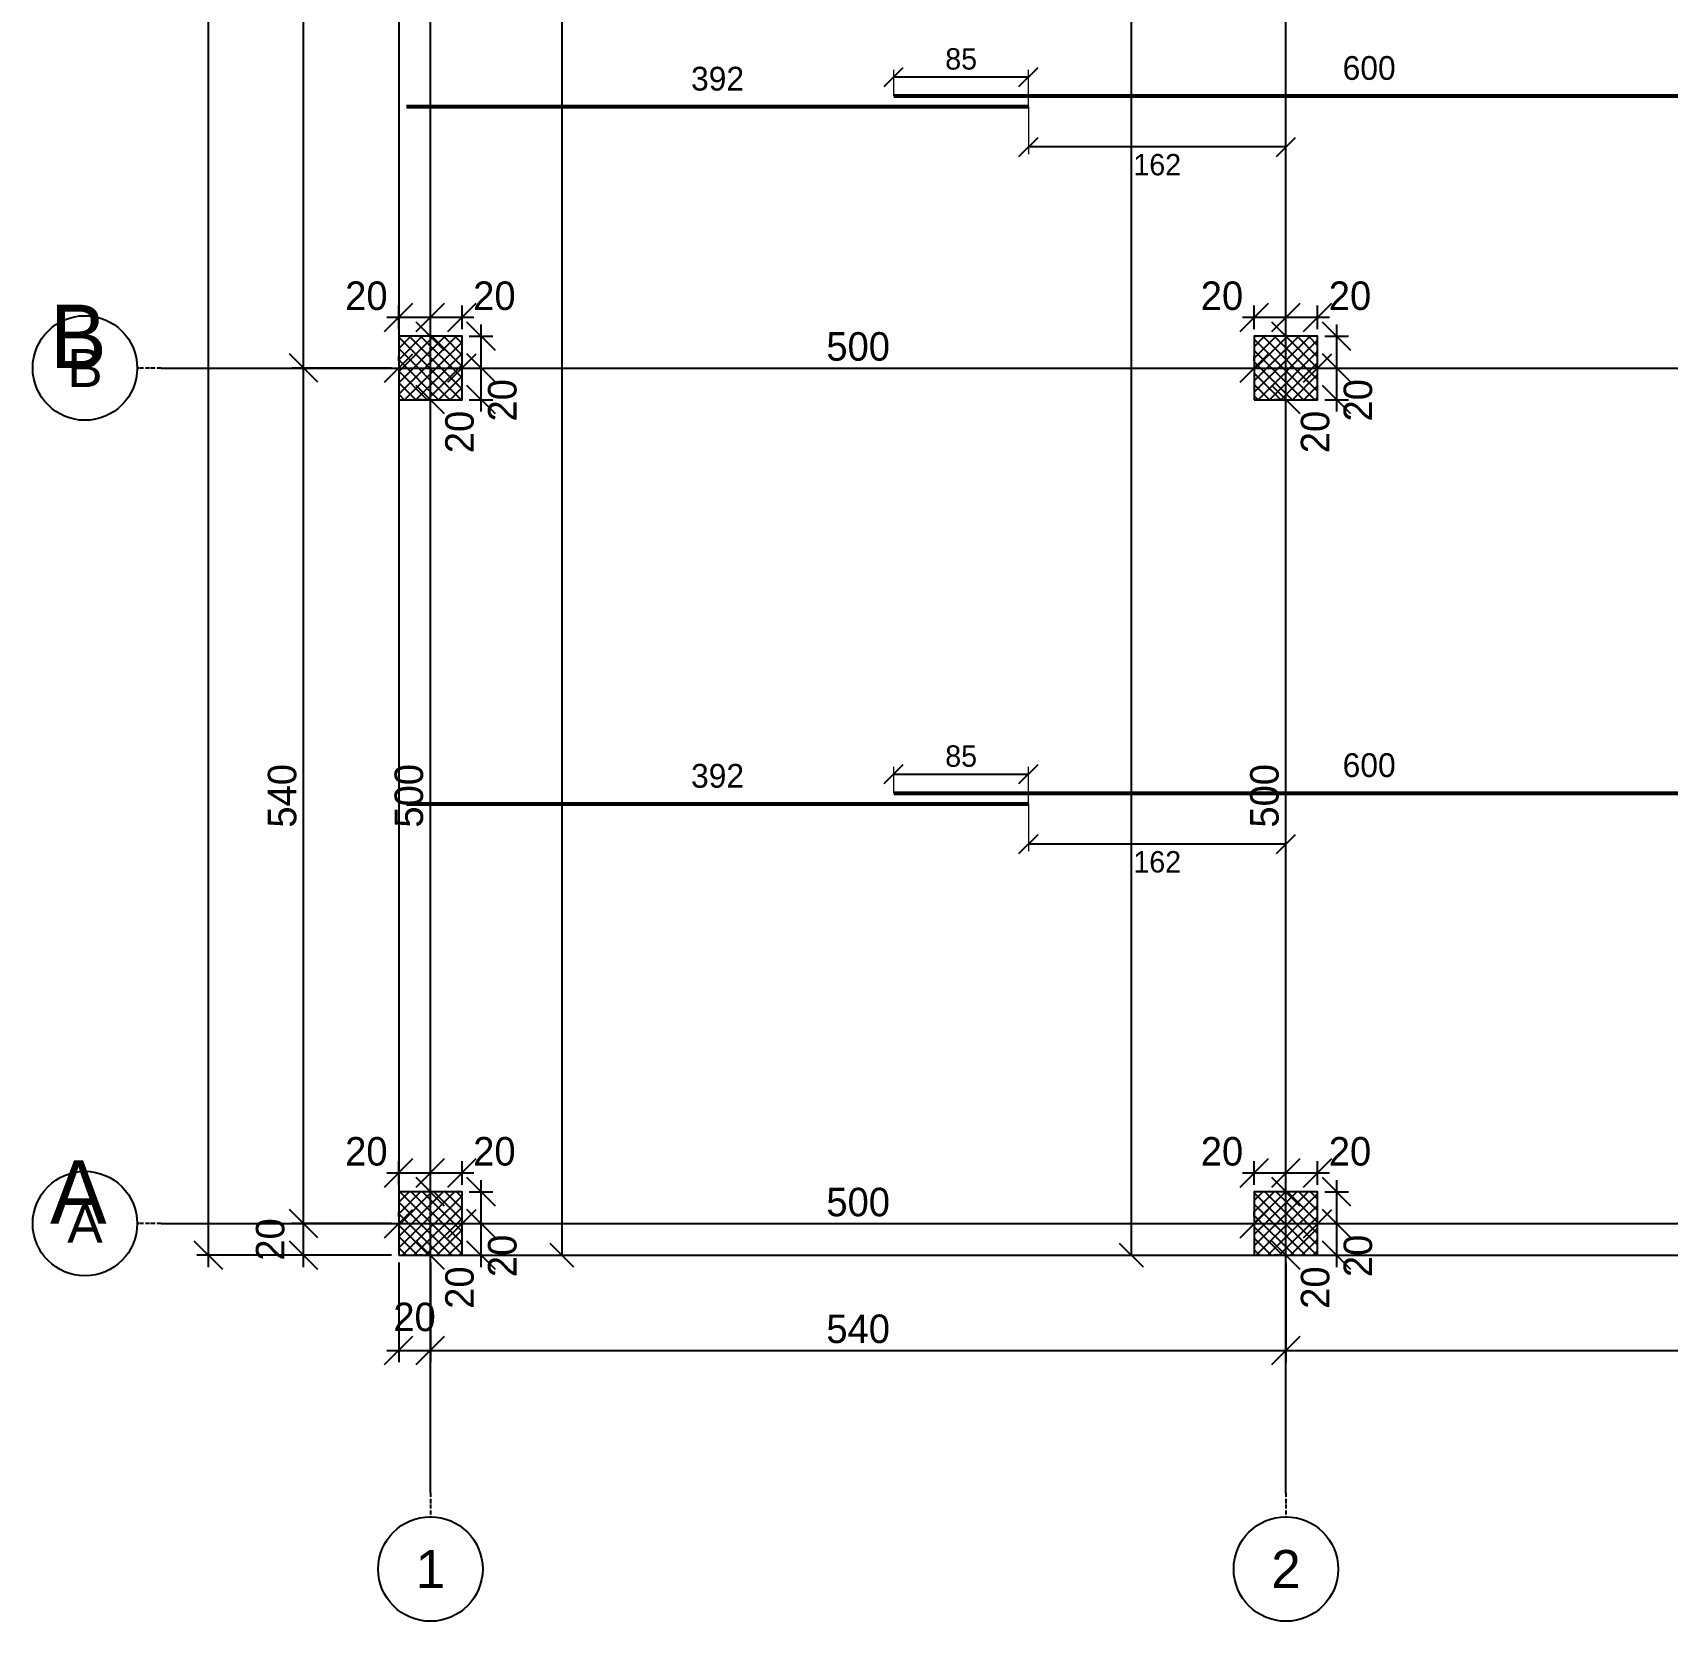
# Model space of a CAD drawing. Header units: centimetres. Extents: x -231 to 7431, y -4464 to 7215.
# Drawn here: x -231 to 801, y -4381 to -3378 of the extents above; entities that cross this region are included whole.
import ezdxf
from ezdxf.enums import TextEntityAlignment as Align

# ---------------------------------------------------------------- set-up
doc = ezdxf.new("R2010")
doc.units = ezdxf.units.CM
doc.linetypes.add('DASHDOT', pattern=[3.556, 2.54, -0.508, 0, -0.508])
for name, color, linetype in [('AXIS', 8, 'Continuous'), ('COLUMN', 3, 'Continuous'), ('FW_AXIS', 7, 'Continuous'), ('FW_COLUMN_HATCH', 8, 'Continuous'), ('FW_DIM', 7, 'Continuous'), ('REB_TOP_MESH_X', 5, 'Continuous'), ('REB_TOP_MESH_X_AXDIM', 5, 'Continuous'), ('REB_TOP_MESH_X_LAP', 5, 'Continuous'), ('REB_TOP_MESH_X_RANGE', 5, 'Continuous'), ('SLAB', 7, 'Continuous')]:
    doc.layers.add(name, color=color, linetype=linetype)
doc.styles.add('REBAR_TXT', font='arial.ttf')
doc.dimstyles.new('FW_DIM', dxfattribs={"dimtxt": 18, "dimasz": 9, "dimexe": 7.5, "dimexo": 4.5, "dimgap": 4.5, "dimtad": 1, "dimdec": 0, "dimtxsty": 'Standard', "dimtsz": 9, "dimcen": 2.5, "dimdle": 7.5, "dimclrd": 256, "dimclre": 256, "dimclrt": 7, "dimazin": 3, "dimtfac": 1, "dimtmove": 2, "dimatfit": 3})
doc.dimstyles.new('REBAR LAP', dxfattribs={"dimtxt": 13.5, "dimasz": 2.5, "dimexe": 4.5, "dimexo": 0, "dimgap": 4.5, "dimtad": 1, "dimdec": 0, "dimtxsty": 'Standard', "dimtsz": 6, "dimcen": 2.5, "dimclrd": 6, "dimclre": 6, "dimclrt": 7, "dimazin": 3, "dimtfac": 1, "dimtmove": 2, "dimatfit": 3, "dimlwd": 25, "dimlwe": 18})
doc.dimstyles.new('REBAR M-200', dxfattribs={"dimtxt": 15, "dimasz": 15, "dimexe": 25, "dimexo": 12.5, "dimgap": 10, "dimtad": 1, "dimdec": 0, "dimtxsty": 'Standard', "dimblk": 'NONE', "dimcen": 50, "dimse1": 1, "dimse2": 1, "dimclrd": 6, "dimclre": 6, "dimclrt": 7, "dimazin": 3, "dimtfac": 1, "dimtmove": 2, "dimatfit": 3, "dimldrblk": 'NONE', "dimlwd": 53})
doc.dimstyles.new('REBAR RANGE', dxfattribs={"dimtxt": 15, "dimasz": 2.5, "dimexe": 0, "dimexo": 0, "dimgap": 10, "dimtad": 1, "dimdec": 0, "dimtxsty": 'Standard', "dimtsz": 7.5, "dimcen": 2.5, "dimse1": 1, "dimse2": 1, "dimclrd": 6, "dimclre": 6, "dimclrt": 7, "dimazin": 3, "dimtfac": 1, "dimtmove": 2, "dimatfit": 3, "dimlwd": 25})

# ---------------------------------------------------------------- blocks, each defined once
blk = doc.blocks.new('*D1097')
at = {"color": 6, "lineweight": 53}
blk.add_line((5, -3865), (397.5, -3865), dxfattribs=at)
at = {"layer": 'Defpoints'}
for p in [(5, -3865), (5, -3865), (397.5, -3865)]:
    blk.add_point(p, dxfattribs=at)
at = {"layer": 'REB_TOP_MESH_X', "color": 7, "insert": (201.25, -3847.5), "char_height": 15, "attachment_point": 5}
blk.add_mtext('392', dxfattribs=at)
blk = doc.blocks.new('_NONE')
blk = doc.blocks.new('*D1098')
at = {"color": 6, "lineweight": 53}
blk.add_line((312.5, -3858.25), (912.5, -3858.25), dxfattribs=at)
at = {"layer": 'Defpoints'}
for p in [(312.5, -3858.25), (312.5, -3858.25), (912.5, -3858.25)]:
    blk.add_point(p, dxfattribs=at)
at = {"layer": 'REB_TOP_MESH_X', "color": 7, "insert": (612.5, -3840.75), "char_height": 15, "attachment_point": 5}
blk.add_mtext('600', dxfattribs=at)
blk = doc.blocks.new('_OBLIQUE')
at = {"color": 0, "linetype": 'BYBLOCK'}
blk.add_line((-0.5, -0.5), (0.5, 0.5), dxfattribs=at)
blk = doc.blocks.new('*D1103')
at = {"color": 6, "lineweight": 18}
for p, q in [((312.5, -3858.25), (312.5, -3841.75)), ((397.5, -3865), (397.5, -3841.75))]:
    blk.add_line(p, q, dxfattribs=at)
at = {"color": 6, "lineweight": 25}
blk.add_line((312.5, -3846.25), (397.5, -3846.25), dxfattribs=at)
at = {"layer": 'Defpoints'}
for p in [(312.5, -3846.25), (312.5, -3858.25), (397.5, -3865)]:
    blk.add_point(p, dxfattribs=at)
at = {"layer": 'REB_TOP_MESH_X_LAP', "color": 6, "xscale": 12, "yscale": 12}
for p in [(312.5, -3846.25), (397.5, -3846.25)]:
    blk.add_blockref('_OBLIQUE', p, dxfattribs=at)
at = {"layer": 'REB_TOP_MESH_X_LAP', "color": 7, "insert": (355, -3835), "char_height": 13.5, "attachment_point": 5}
blk.add_mtext('85', dxfattribs=at)
blk = doc.blocks.new('*D1104')
at = {"color": 6, "lineweight": 18}
for p, q in [((397.5, -3865), (397.5, -3895)), ((560, -3865), (560, -3895))]:
    blk.add_line(p, q, dxfattribs=at)
at = {"color": 6, "lineweight": 25}
blk.add_line((560, -3890.5), (397.5, -3890.5), dxfattribs=at)
at = {"layer": 'Defpoints'}
for p in [(397.5, -3865), (560, -3865), (560, -3890.5)]:
    blk.add_point(p, dxfattribs=at)
at = {"layer": 'REB_TOP_MESH_X_AXDIM', "color": 6, "xscale": 12, "yscale": 12}
for p in [(397.5, -3890.5), (560, -3890.5)]:
    blk.add_blockref('_OBLIQUE', p, dxfattribs=at)
at = {"layer": 'REB_TOP_MESH_X_AXDIM', "color": 7, "insert": (478.75, -3901.75), "char_height": 13.5, "attachment_point": 5}
blk.add_mtext('162', dxfattribs=at)
blk = doc.blocks.new('*D1143')
at = {"color": 6, "lineweight": 53}
blk.add_line((5, -3425), (397.5, -3425), dxfattribs=at)
at = {"layer": 'Defpoints'}
for p in [(5, -3425), (5, -3425), (397.5, -3425)]:
    blk.add_point(p, dxfattribs=at)
at = {"layer": 'REB_TOP_MESH_X', "color": 7, "insert": (201.25, -3407.5), "char_height": 15, "attachment_point": 5}
blk.add_mtext('392', dxfattribs=at)
blk = doc.blocks.new('*D1144')
at = {"color": 6, "lineweight": 53}
blk.add_line((312.5, -3418.25), (912.5, -3418.25), dxfattribs=at)
at = {"layer": 'Defpoints'}
for p in [(312.5, -3418.25), (312.5, -3418.25), (912.5, -3418.25)]:
    blk.add_point(p, dxfattribs=at)
at = {"layer": 'REB_TOP_MESH_X', "color": 7, "insert": (612.5, -3400.75), "char_height": 15, "attachment_point": 5}
blk.add_mtext('600', dxfattribs=at)
blk = doc.blocks.new('*D1148')
at = {"color": 6, "lineweight": 18}
for p, q in [((312.5, -3418.25), (312.5, -3401.75)), ((397.5, -3425), (397.5, -3401.75))]:
    blk.add_line(p, q, dxfattribs=at)
at = {"color": 6, "lineweight": 25}
blk.add_line((312.5, -3406.25), (397.5, -3406.25), dxfattribs=at)
at = {"layer": 'Defpoints'}
for p in [(312.5, -3406.25), (312.5, -3418.25), (397.5, -3425)]:
    blk.add_point(p, dxfattribs=at)
at = {"layer": 'REB_TOP_MESH_X_LAP', "color": 6, "xscale": 12, "yscale": 12}
for p in [(312.5, -3406.25), (397.5, -3406.25)]:
    blk.add_blockref('_OBLIQUE', p, dxfattribs=at)
at = {"layer": 'REB_TOP_MESH_X_LAP', "color": 7, "insert": (355, -3395), "char_height": 13.5, "attachment_point": 5}
blk.add_mtext('85', dxfattribs=at)
blk = doc.blocks.new('*D1149')
at = {"color": 6, "lineweight": 18}
for p, q in [((397.5, -3425), (397.5, -3455)), ((560, -3425), (560, -3455))]:
    blk.add_line(p, q, dxfattribs=at)
at = {"color": 6, "lineweight": 25}
blk.add_line((560, -3450.5), (397.5, -3450.5), dxfattribs=at)
at = {"layer": 'Defpoints'}
for p in [(397.5, -3425), (560, -3425), (560, -3450.5)]:
    blk.add_point(p, dxfattribs=at)
at = {"layer": 'REB_TOP_MESH_X_AXDIM', "color": 6, "xscale": 12, "yscale": 12}
for p in [(397.5, -3450.5), (560, -3450.5)]:
    blk.add_blockref('_OBLIQUE', p, dxfattribs=at)
at = {"layer": 'REB_TOP_MESH_X_AXDIM', "color": 7, "insert": (478.75, -3461.75), "char_height": 13.5, "attachment_point": 5}
blk.add_mtext('162', dxfattribs=at)
blk = doc.blocks.new('*D1156')
at = {"color": 6, "lineweight": 25}
blk.add_line((103.125, -4150), (103.125, -1415), dxfattribs=at)
at = {"layer": 'Defpoints'}
for p in [(103.125, -1415), (103.125, -4150), (103.125, -4150)]:
    blk.add_point(p, dxfattribs=at)
at = {"layer": 'REB_TOP_MESH_X_RANGE', "color": 6, "xscale": 15, "yscale": 15, "rotation": 90}
for p in [(103.125, -1415), (103.125, -4150)]:
    blk.add_blockref('_OBLIQUE', p, dxfattribs=at)
at = {"layer": 'REB_TOP_MESH_X_RANGE', "color": 7, "insert": (85.625, -2782.5), "char_height": 15, "attachment_point": 5, "rotation": 90}
blk.add_mtext('2735', dxfattribs=at)
blk = doc.blocks.new('*D1157')
at = {"color": 6, "lineweight": 25}
blk.add_line((462.5, -4150), (462.5, -1415), dxfattribs=at)
at = {"layer": 'Defpoints'}
for p in [(462.5, -1415), (462.5, -4150), (462.5, -4150)]:
    blk.add_point(p, dxfattribs=at)
at = {"layer": 'REB_TOP_MESH_X_RANGE', "color": 6, "xscale": 15, "yscale": 15, "rotation": 90}
for p in [(462.5, -1415), (462.5, -4150)]:
    blk.add_blockref('_OBLIQUE', p, dxfattribs=at)
at = {"layer": 'REB_TOP_MESH_X_RANGE', "color": 7, "insert": (445, -2782.5), "char_height": 15, "attachment_point": 5, "rotation": 90}
blk.add_mtext('2735', dxfattribs=at)
blk = doc.blocks.new('*D1181')
for p, q in [((0, -4105.5), (0, -4090.5)), ((20, -4105.5), (20, -4090.5)), ((-7.5, -4098), (27.5, -4098))]:
    blk.add_line(p, q)
at = {"layer": 'Defpoints'}
for p in [(0, -4098), (0, -4110), (20, -4110)]:
    blk.add_point(p, dxfattribs=at)
at = {"layer": 'FW_DIM', "xscale": 18, "yscale": 18}
for p in [(0, -4098), (20, -4098)]:
    blk.add_blockref('_OBLIQUE', p, dxfattribs=at)
at = {"layer": 'FW_DIM', "color": 7, "insert": (-20.4, -4084.5), "char_height": 18, "attachment_point": 5}
blk.add_mtext('20', dxfattribs=at)
blk = doc.blocks.new('*D1182')
for p, q in [((20, -4105.5), (20, -4090.5)), ((40, -4105.5), (40, -4090.5)), ((12.5, -4098), (47.5, -4098))]:
    blk.add_line(p, q)
at = {"layer": 'Defpoints'}
for p in [(20, -4098), (20, -4110), (40, -4110)]:
    blk.add_point(p, dxfattribs=at)
at = {"layer": 'FW_DIM', "xscale": 18, "yscale": 18}
for p in [(20, -4098), (40, -4098)]:
    blk.add_blockref('_OBLIQUE', p, dxfattribs=at)
at = {"layer": 'FW_DIM', "color": 7, "insert": (60.4, -4084.5), "char_height": 18, "attachment_point": 5}
blk.add_mtext('20', dxfattribs=at)
blk = doc.blocks.new('*D1183')
for p, q in [((52, -4157.5), (52, -4122.5)), ((44.5, -4130), (59.5, -4130)), ((44.5, -4150), (59.5, -4150))]:
    blk.add_line(p, q)
at = {"layer": 'Defpoints'}
for p in [(40, -4130), (40, -4150), (52, -4150)]:
    blk.add_point(p, dxfattribs=at)
at = {"layer": 'FW_DIM', "xscale": 18, "yscale": 18, "rotation": 90}
for p in [(52, -4130), (52, -4150)]:
    blk.add_blockref('_OBLIQUE', p, dxfattribs=at)
at = {"layer": 'FW_DIM', "color": 7, "insert": (38.5, -4170.4), "char_height": 18, "attachment_point": 5, "rotation": 90}
blk.add_mtext('20', dxfattribs=at)
blk = doc.blocks.new('*D1184')
for p, q in [((52, -4137.5), (52, -4102.5)), ((44.5, -4110), (59.5, -4110)), ((44.5, -4130), (59.5, -4130))]:
    blk.add_line(p, q)
at = {"layer": 'Defpoints'}
for p in [(40, -4110), (40, -4130), (52, -4130)]:
    blk.add_point(p, dxfattribs=at)
at = {"layer": 'FW_DIM', "xscale": 18, "yscale": 18, "rotation": 90}
for p in [(52, -4110), (52, -4130)]:
    blk.add_blockref('_OBLIQUE', p, dxfattribs=at)
at = {"layer": 'FW_DIM', "color": 7, "insert": (65.5, -4150.4), "char_height": 18, "attachment_point": 5, "rotation": 90}
blk.add_mtext('20', dxfattribs=at)
blk = doc.blocks.new('*D1185')
for p, q in [((-7.5, -3558), (27.5, -3558)), ((0, -3565.5), (0, -3550.5)), ((20, -3565.5), (20, -3550.5))]:
    blk.add_line(p, q)
at = {"layer": 'Defpoints'}
for p in [(0, -3558), (0, -3570), (20, -3570)]:
    blk.add_point(p, dxfattribs=at)
at = {"layer": 'FW_DIM', "xscale": 18, "yscale": 18}
for p in [(0, -3558), (20, -3558)]:
    blk.add_blockref('_OBLIQUE', p, dxfattribs=at)
at = {"layer": 'FW_DIM', "color": 7, "insert": (-20.4, -3544.5), "char_height": 18, "attachment_point": 5}
blk.add_mtext('20', dxfattribs=at)
blk = doc.blocks.new('*D1186')
for p, q in [((12.5, -3558), (47.5, -3558)), ((20, -3565.5), (20, -3550.5)), ((40, -3565.5), (40, -3550.5))]:
    blk.add_line(p, q)
at = {"layer": 'Defpoints'}
for p in [(20, -3558), (20, -3570), (40, -3570)]:
    blk.add_point(p, dxfattribs=at)
at = {"layer": 'FW_DIM', "xscale": 18, "yscale": 18}
for p in [(20, -3558), (40, -3558)]:
    blk.add_blockref('_OBLIQUE', p, dxfattribs=at)
at = {"layer": 'FW_DIM', "color": 7, "insert": (60.4, -3544.5), "char_height": 18, "attachment_point": 5}
blk.add_mtext('20', dxfattribs=at)
blk = doc.blocks.new('*D1187')
for p, q in [((44.5, -3590), (59.5, -3590)), ((52, -3617.5), (52, -3582.5)), ((44.5, -3610), (59.5, -3610))]:
    blk.add_line(p, q)
at = {"layer": 'Defpoints'}
for p in [(40, -3590), (40, -3610), (52, -3610)]:
    blk.add_point(p, dxfattribs=at)
at = {"layer": 'FW_DIM', "xscale": 18, "yscale": 18, "rotation": 90}
for p in [(52, -3590), (52, -3610)]:
    blk.add_blockref('_OBLIQUE', p, dxfattribs=at)
at = {"layer": 'FW_DIM', "color": 7, "insert": (38.5, -3630.4), "char_height": 18, "attachment_point": 5, "rotation": 90}
blk.add_mtext('20', dxfattribs=at)
blk = doc.blocks.new('*D1188')
for p, q in [((52, -3597.5), (52, -3562.5)), ((44.5, -3570), (59.5, -3570)), ((44.5, -3590), (59.5, -3590))]:
    blk.add_line(p, q)
at = {"layer": 'Defpoints'}
for p in [(40, -3570), (40, -3590), (52, -3590)]:
    blk.add_point(p, dxfattribs=at)
at = {"layer": 'FW_DIM', "xscale": 18, "yscale": 18, "rotation": 90}
for p in [(52, -3570), (52, -3590)]:
    blk.add_blockref('_OBLIQUE', p, dxfattribs=at)
at = {"layer": 'FW_DIM', "color": 7, "insert": (65.5, -3610.4), "char_height": 18, "attachment_point": 5, "rotation": 90}
blk.add_mtext('20', dxfattribs=at)
blk = doc.blocks.new('*D1205')
for p, q in [((540, -4105.5), (540, -4090.5)), ((560, -4105.5), (560, -4090.5)), ((532.5, -4098), (567.5, -4098))]:
    blk.add_line(p, q)
at = {"layer": 'Defpoints'}
for p in [(540, -4098), (540, -4110), (560, -4110)]:
    blk.add_point(p, dxfattribs=at)
at = {"layer": 'FW_DIM', "xscale": 18, "yscale": 18}
for p in [(540, -4098), (560, -4098)]:
    blk.add_blockref('_OBLIQUE', p, dxfattribs=at)
at = {"layer": 'FW_DIM', "color": 7, "insert": (519.6, -4084.5), "char_height": 18, "attachment_point": 5}
blk.add_mtext('20', dxfattribs=at)
blk = doc.blocks.new('*D1206')
for p, q in [((560, -4105.5), (560, -4090.5)), ((580, -4105.5), (580, -4090.5)), ((552.5, -4098), (587.5, -4098))]:
    blk.add_line(p, q)
at = {"layer": 'Defpoints'}
for p in [(560, -4098), (560, -4110), (580, -4110)]:
    blk.add_point(p, dxfattribs=at)
at = {"layer": 'FW_DIM', "xscale": 18, "yscale": 18}
for p in [(560, -4098), (580, -4098)]:
    blk.add_blockref('_OBLIQUE', p, dxfattribs=at)
at = {"layer": 'FW_DIM', "color": 7, "insert": (600.4, -4084.5), "char_height": 18, "attachment_point": 5}
blk.add_mtext('20', dxfattribs=at)
blk = doc.blocks.new('*D1207')
for p, q in [((592, -4157.5), (592, -4122.5)), ((584.5, -4130), (599.5, -4130)), ((584.5, -4150), (599.5, -4150))]:
    blk.add_line(p, q)
at = {"layer": 'Defpoints'}
for p in [(580, -4130), (580, -4150), (592, -4150)]:
    blk.add_point(p, dxfattribs=at)
at = {"layer": 'FW_DIM', "xscale": 18, "yscale": 18, "rotation": 90}
for p in [(592, -4130), (592, -4150)]:
    blk.add_blockref('_OBLIQUE', p, dxfattribs=at)
at = {"layer": 'FW_DIM', "color": 7, "insert": (578.5, -4170.4), "char_height": 18, "attachment_point": 5, "rotation": 90}
blk.add_mtext('20', dxfattribs=at)
blk = doc.blocks.new('*D1208')
for p, q in [((592, -4137.5), (592, -4102.5)), ((584.5, -4110), (599.5, -4110)), ((584.5, -4130), (599.5, -4130))]:
    blk.add_line(p, q)
at = {"layer": 'Defpoints'}
for p in [(580, -4110), (580, -4130), (592, -4130)]:
    blk.add_point(p, dxfattribs=at)
at = {"layer": 'FW_DIM', "xscale": 18, "yscale": 18, "rotation": 90}
for p in [(592, -4110), (592, -4130)]:
    blk.add_blockref('_OBLIQUE', p, dxfattribs=at)
at = {"layer": 'FW_DIM', "color": 7, "insert": (605.5, -4150.4), "char_height": 18, "attachment_point": 5, "rotation": 90}
blk.add_mtext('20', dxfattribs=at)
blk = doc.blocks.new('*D1209')
for p, q in [((532.5, -3558), (567.5, -3558)), ((540, -3565.5), (540, -3550.5)), ((560, -3565.5), (560, -3550.5))]:
    blk.add_line(p, q)
at = {"layer": 'Defpoints'}
for p in [(540, -3558), (540, -3570), (560, -3570)]:
    blk.add_point(p, dxfattribs=at)
at = {"layer": 'FW_DIM', "xscale": 18, "yscale": 18}
for p in [(540, -3558), (560, -3558)]:
    blk.add_blockref('_OBLIQUE', p, dxfattribs=at)
at = {"layer": 'FW_DIM', "color": 7, "insert": (519.6, -3544.5), "char_height": 18, "attachment_point": 5}
blk.add_mtext('20', dxfattribs=at)
blk = doc.blocks.new('*D1210')
for p, q in [((552.5, -3558), (587.5, -3558)), ((560, -3565.5), (560, -3550.5)), ((580, -3565.5), (580, -3550.5))]:
    blk.add_line(p, q)
at = {"layer": 'Defpoints'}
for p in [(560, -3558), (560, -3570), (580, -3570)]:
    blk.add_point(p, dxfattribs=at)
at = {"layer": 'FW_DIM', "xscale": 18, "yscale": 18}
for p in [(560, -3558), (580, -3558)]:
    blk.add_blockref('_OBLIQUE', p, dxfattribs=at)
at = {"layer": 'FW_DIM', "color": 7, "insert": (600.4, -3544.5), "char_height": 18, "attachment_point": 5}
blk.add_mtext('20', dxfattribs=at)
blk = doc.blocks.new('*D1211')
for p, q in [((584.5, -3590), (599.5, -3590)), ((592, -3617.5), (592, -3582.5)), ((584.5, -3610), (599.5, -3610))]:
    blk.add_line(p, q)
at = {"layer": 'Defpoints'}
for p in [(580, -3590), (580, -3610), (592, -3610)]:
    blk.add_point(p, dxfattribs=at)
at = {"layer": 'FW_DIM', "xscale": 18, "yscale": 18, "rotation": 90}
for p in [(592, -3590), (592, -3610)]:
    blk.add_blockref('_OBLIQUE', p, dxfattribs=at)
at = {"layer": 'FW_DIM', "color": 7, "insert": (578.5, -3630.4), "char_height": 18, "attachment_point": 5, "rotation": 90}
blk.add_mtext('20', dxfattribs=at)
blk = doc.blocks.new('*D1212')
for p, q in [((592, -3597.5), (592, -3562.5)), ((584.5, -3570), (599.5, -3570)), ((584.5, -3590), (599.5, -3590))]:
    blk.add_line(p, q)
at = {"layer": 'Defpoints'}
for p in [(580, -3570), (580, -3590), (592, -3590)]:
    blk.add_point(p, dxfattribs=at)
at = {"layer": 'FW_DIM', "xscale": 18, "yscale": 18, "rotation": 90}
for p in [(592, -3570), (592, -3590)]:
    blk.add_blockref('_OBLIQUE', p, dxfattribs=at)
at = {"layer": 'FW_DIM', "color": 7, "insert": (605.5, -3610.4), "char_height": 18, "attachment_point": 5, "rotation": 90}
blk.add_mtext('20', dxfattribs=at)
blk = doc.blocks.new('*D1311')
for p, q in [((0, -4125.5), (0, -4122.5)), ((40, -4125.5), (40, -4122.5)), ((-7.5, -4130), (47.5, -4130))]:
    blk.add_line(p, q)
at = {"layer": 'Defpoints'}
for p in [(0, -4130), (0, -4130), (40, -4130)]:
    blk.add_point(p, dxfattribs=at)
at = {"layer": 'FW_DIM', "xscale": 18, "yscale": 18}
for p in [(0, -4130), (40, -4130)]:
    blk.add_blockref('_OBLIQUE', p, dxfattribs=at)
blk = doc.blocks.new('*D1312')
for p, q in [((40, -4125.5), (40, -4122.5)), ((540, -4125.5), (540, -4122.5)), ((32.5, -4130), (547.5, -4130))]:
    blk.add_line(p, q)
at = {"layer": 'Defpoints'}
for p in [(40, -4130), (40, -4130), (540, -4130)]:
    blk.add_point(p, dxfattribs=at)
at = {"layer": 'FW_DIM', "xscale": 18, "yscale": 18}
for p in [(40, -4130), (540, -4130)]:
    blk.add_blockref('_OBLIQUE', p, dxfattribs=at)
at = {"layer": 'FW_DIM', "color": 7, "insert": (290, -4116.5), "char_height": 18, "attachment_point": 5}
blk.add_mtext('500', dxfattribs=at)
blk = doc.blocks.new('*D1313')
for p, q in [((540, -4125.5), (540, -4122.5)), ((580, -4125.5), (580, -4122.5)), ((532.5, -4130), (587.5, -4130))]:
    blk.add_line(p, q)
at = {"layer": 'Defpoints'}
for p in [(540, -4130), (540, -4130), (580, -4130)]:
    blk.add_point(p, dxfattribs=at)
at = {"layer": 'FW_DIM', "xscale": 18, "yscale": 18}
for p in [(540, -4130), (580, -4130)]:
    blk.add_blockref('_OBLIQUE', p, dxfattribs=at)
blk = doc.blocks.new('*D1314')
for p, q in [((580, -4125.5), (580, -4122.5)), ((1080, -4125.5), (1080, -4122.5)), ((572.5, -4130), (1087.5, -4130))]:
    blk.add_line(p, q)
at = {"layer": 'Defpoints'}
for p in [(580, -4130), (580, -4130), (1080, -4130)]:
    blk.add_point(p, dxfattribs=at)
at = {"layer": 'FW_DIM', "xscale": 18, "yscale": 18}
for p in [(580, -4130), (1080, -4130)]:
    blk.add_blockref('_OBLIQUE', p, dxfattribs=at)
at = {"layer": 'FW_DIM', "color": 7, "insert": (830, -4116.5), "char_height": 18, "attachment_point": 5}
blk.add_mtext('500', dxfattribs=at)
blk = doc.blocks.new('*D1320')
for p, q in [((-7.5, -3590), (47.5, -3590)), ((0, -3585.5), (0, -3582.5)), ((40, -3585.5), (40, -3582.5))]:
    blk.add_line(p, q)
at = {"layer": 'Defpoints'}
for p in [(0, -3590), (0, -3590), (40, -3590)]:
    blk.add_point(p, dxfattribs=at)
at = {"layer": 'FW_DIM', "xscale": 18, "yscale": 18}
for p in [(0, -3590), (40, -3590)]:
    blk.add_blockref('_OBLIQUE', p, dxfattribs=at)
blk = doc.blocks.new('*D1321')
for p, q in [((32.5, -3590), (547.5, -3590)), ((40, -3585.5), (40, -3582.5)), ((540, -3585.5), (540, -3582.5))]:
    blk.add_line(p, q)
at = {"layer": 'Defpoints'}
for p in [(40, -3590), (40, -3590), (540, -3590)]:
    blk.add_point(p, dxfattribs=at)
at = {"layer": 'FW_DIM', "xscale": 18, "yscale": 18}
for p in [(40, -3590), (540, -3590)]:
    blk.add_blockref('_OBLIQUE', p, dxfattribs=at)
at = {"layer": 'FW_DIM', "color": 7, "insert": (290, -3576.5), "char_height": 18, "attachment_point": 5}
blk.add_mtext('500', dxfattribs=at)
blk = doc.blocks.new('*D1322')
for p, q in [((532.5, -3590), (587.5, -3590)), ((540, -3585.5), (540, -3582.5)), ((580, -3585.5), (580, -3582.5))]:
    blk.add_line(p, q)
at = {"layer": 'Defpoints'}
for p in [(540, -3590), (540, -3590), (580, -3590)]:
    blk.add_point(p, dxfattribs=at)
at = {"layer": 'FW_DIM', "xscale": 18, "yscale": 18}
for p in [(540, -3590), (580, -3590)]:
    blk.add_blockref('_OBLIQUE', p, dxfattribs=at)
blk = doc.blocks.new('*D1323')
for p, q in [((572.5, -3590), (1087.5, -3590)), ((580, -3585.5), (580, -3582.5)), ((1080, -3585.5), (1080, -3582.5))]:
    blk.add_line(p, q)
at = {"layer": 'Defpoints'}
for p in [(580, -3590), (580, -3590), (1080, -3590)]:
    blk.add_point(p, dxfattribs=at)
at = {"layer": 'FW_DIM', "xscale": 18, "yscale": 18}
for p in [(580, -3590), (1080, -3590)]:
    blk.add_blockref('_OBLIQUE', p, dxfattribs=at)
at = {"layer": 'FW_DIM', "color": 7, "insert": (830, -3576.5), "char_height": 18, "attachment_point": 5}
blk.add_mtext('500', dxfattribs=at)
blk = doc.blocks.new('*D1371')
for p, q in [((20, -4157.5), (20, -4102.5)), ((15.5, -4110), (12.5, -4110)), ((15.5, -4150), (12.5, -4150))]:
    blk.add_line(p, q)
at = {"layer": 'Defpoints'}
for p in [(20, -4110), (20, -4150), (20, -4150)]:
    blk.add_point(p, dxfattribs=at)
at = {"layer": 'FW_DIM', "xscale": 18, "yscale": 18, "rotation": 90}
for p in [(20, -4110), (20, -4150)]:
    blk.add_blockref('_OBLIQUE', p, dxfattribs=at)
blk = doc.blocks.new('*D1372')
for p, q in [((15.5, -3610), (12.5, -3610)), ((20, -4117.5), (20, -3602.5)), ((15.5, -4110), (12.5, -4110))]:
    blk.add_line(p, q)
at = {"layer": 'Defpoints'}
for p in [(20, -3610), (20, -4110), (20, -4110)]:
    blk.add_point(p, dxfattribs=at)
at = {"layer": 'FW_DIM', "xscale": 18, "yscale": 18, "rotation": 90}
for p in [(20, -3610), (20, -4110)]:
    blk.add_blockref('_OBLIQUE', p, dxfattribs=at)
at = {"layer": 'FW_DIM', "color": 7, "insert": (6.5, -3860), "char_height": 18, "attachment_point": 5, "rotation": 90}
blk.add_mtext('500', dxfattribs=at)
blk = doc.blocks.new('*D1373')
for p, q in [((20, -3617.5), (20, -3562.5)), ((15.5, -3570), (12.5, -3570)), ((15.5, -3610), (12.5, -3610))]:
    blk.add_line(p, q)
at = {"layer": 'Defpoints'}
for p in [(20, -3570), (20, -3610), (20, -3610)]:
    blk.add_point(p, dxfattribs=at)
at = {"layer": 'FW_DIM', "xscale": 18, "yscale": 18, "rotation": 90}
for p in [(20, -3570), (20, -3610)]:
    blk.add_blockref('_OBLIQUE', p, dxfattribs=at)
blk = doc.blocks.new('*D1374')
for p, q in [((20, -3577.5), (20, -3062.5)), ((15.5, -3070), (12.5, -3070)), ((15.5, -3570), (12.5, -3570))]:
    blk.add_line(p, q)
at = {"layer": 'Defpoints'}
for p in [(20, -3070), (20, -3570), (20, -3570)]:
    blk.add_point(p, dxfattribs=at)
at = {"layer": 'FW_DIM', "xscale": 18, "yscale": 18, "rotation": 90}
for p in [(20, -3070), (20, -3570)]:
    blk.add_blockref('_OBLIQUE', p, dxfattribs=at)
at = {"layer": 'FW_DIM', "color": 7, "insert": (6.5, -3320), "char_height": 18, "attachment_point": 5, "rotation": 90}
blk.add_mtext('500', dxfattribs=at)
blk = doc.blocks.new('*D1380')
for p, q in [((560, -4157.5), (560, -4102.5)), ((555.5, -4110), (552.5, -4110)), ((555.5, -4150), (552.5, -4150))]:
    blk.add_line(p, q)
at = {"layer": 'Defpoints'}
for p in [(560, -4110), (560, -4150), (560, -4150)]:
    blk.add_point(p, dxfattribs=at)
at = {"layer": 'FW_DIM', "xscale": 18, "yscale": 18, "rotation": 90}
for p in [(560, -4110), (560, -4150)]:
    blk.add_blockref('_OBLIQUE', p, dxfattribs=at)
blk = doc.blocks.new('*D1381')
for p, q in [((555.5, -3610), (552.5, -3610)), ((560, -4117.5), (560, -3602.5)), ((555.5, -4110), (552.5, -4110))]:
    blk.add_line(p, q)
at = {"layer": 'Defpoints'}
for p in [(560, -3610), (560, -4110), (560, -4110)]:
    blk.add_point(p, dxfattribs=at)
at = {"layer": 'FW_DIM', "xscale": 18, "yscale": 18, "rotation": 90}
for p in [(560, -3610), (560, -4110)]:
    blk.add_blockref('_OBLIQUE', p, dxfattribs=at)
at = {"layer": 'FW_DIM', "color": 7, "insert": (546.5, -3860), "char_height": 18, "attachment_point": 5, "rotation": 90}
blk.add_mtext('500', dxfattribs=at)
blk = doc.blocks.new('*D1382')
for p, q in [((560, -3617.5), (560, -3562.5)), ((555.5, -3570), (552.5, -3570)), ((555.5, -3610), (552.5, -3610))]:
    blk.add_line(p, q)
at = {"layer": 'Defpoints'}
for p in [(560, -3570), (560, -3610), (560, -3610)]:
    blk.add_point(p, dxfattribs=at)
at = {"layer": 'FW_DIM', "xscale": 18, "yscale": 18, "rotation": 90}
for p in [(560, -3570), (560, -3610)]:
    blk.add_blockref('_OBLIQUE', p, dxfattribs=at)
blk = doc.blocks.new('*D1383')
for p, q in [((560, -3577.5), (560, -3062.5)), ((555.5, -3070), (552.5, -3070)), ((555.5, -3570), (552.5, -3570))]:
    blk.add_line(p, q)
at = {"layer": 'Defpoints'}
for p in [(560, -3070), (560, -3570), (560, -3570)]:
    blk.add_point(p, dxfattribs=at)
at = {"layer": 'FW_DIM', "xscale": 18, "yscale": 18, "rotation": 90}
for p in [(560, -3070), (560, -3570)]:
    blk.add_blockref('_OBLIQUE', p, dxfattribs=at)
at = {"layer": 'FW_DIM', "color": 7, "insert": (546.5, -3320), "char_height": 18, "attachment_point": 5, "rotation": 90}
blk.add_mtext('500', dxfattribs=at)
blk = doc.blocks.new('*D1440')
for p, q in [((0, -4154.5), (0, -4217.5)), ((20, -4154.5), (20, -4217.5)), ((-7.5, -4210), (27.5, -4210))]:
    blk.add_line(p, q)
at = {"layer": 'Defpoints'}
for p in [(0, -4150), (20, -4150), (0, -4210)]:
    blk.add_point(p, dxfattribs=at)
at = {"layer": 'FW_DIM', "xscale": 18, "yscale": 18}
for p in [(0, -4210), (20, -4210)]:
    blk.add_blockref('_OBLIQUE', p, dxfattribs=at)
at = {"layer": 'FW_DIM', "color": 7, "insert": (10, -4189), "char_height": 18, "attachment_point": 5}
blk.add_mtext('20', dxfattribs=at)
blk = doc.blocks.new('*D1441')
for p, q in [((20, -4154.5), (20, -4217.5)), ((560, -4154.5), (560, -4217.5)), ((12.5, -4210), (567.5, -4210))]:
    blk.add_line(p, q)
at = {"layer": 'Defpoints'}
for p in [(20, -4150), (560, -4150), (20, -4210)]:
    blk.add_point(p, dxfattribs=at)
at = {"layer": 'FW_DIM', "xscale": 18, "yscale": 18}
for p in [(20, -4210), (560, -4210)]:
    blk.add_blockref('_OBLIQUE', p, dxfattribs=at)
at = {"layer": 'FW_DIM', "color": 7, "insert": (290, -4196.5), "char_height": 18, "attachment_point": 5}
blk.add_mtext('540', dxfattribs=at)
blk = doc.blocks.new('*D1442')
for p, q in [((560, -4154.5), (560, -4217.5)), ((1100, -4154.5), (1100, -4217.5)), ((552.5, -4210), (1107.5, -4210))]:
    blk.add_line(p, q)
at = {"layer": 'Defpoints'}
for p in [(560, -4150), (1100, -4150), (560, -4210)]:
    blk.add_point(p, dxfattribs=at)
at = {"layer": 'FW_DIM', "xscale": 18, "yscale": 18}
for p in [(560, -4210), (1100, -4210)]:
    blk.add_blockref('_OBLIQUE', p, dxfattribs=at)
at = {"layer": 'FW_DIM', "color": 7, "insert": (830, -4196.5), "char_height": 18, "attachment_point": 5}
blk.add_mtext('540', dxfattribs=at)
blk = doc.blocks.new('*D1448')
for p, q in [((-60, -4157.5), (-60, -4122.5)), ((-4.5, -4130), (-67.5, -4130)), ((-4.5, -4150), (-67.5, -4150))]:
    blk.add_line(p, q)
at = {"layer": 'Defpoints'}
for p in [(0, -4130), (-60, -4150), (0, -4150)]:
    blk.add_point(p, dxfattribs=at)
at = {"layer": 'FW_DIM', "xscale": 18, "yscale": 18, "rotation": 90}
for p in [(-60, -4130), (-60, -4150)]:
    blk.add_blockref('_OBLIQUE', p, dxfattribs=at)
at = {"layer": 'FW_DIM', "color": 7, "insert": (-81, -4140), "char_height": 18, "attachment_point": 5, "rotation": 90}
blk.add_mtext('20', dxfattribs=at)
blk = doc.blocks.new('*D1449')
for p, q in [((-4.5, -3590), (-67.5, -3590)), ((-60, -4137.5), (-60, -3582.5)), ((-4.5, -4130), (-67.5, -4130))]:
    blk.add_line(p, q)
at = {"layer": 'Defpoints'}
for p in [(0, -3590), (-60, -4130), (0, -4130)]:
    blk.add_point(p, dxfattribs=at)
at = {"layer": 'FW_DIM', "xscale": 18, "yscale": 18, "rotation": 90}
for p in [(-60, -3590), (-60, -4130)]:
    blk.add_blockref('_OBLIQUE', p, dxfattribs=at)
at = {"layer": 'FW_DIM', "color": 7, "insert": (-73.5, -3860), "char_height": 18, "attachment_point": 5, "rotation": 90}
blk.add_mtext('540', dxfattribs=at)
blk = doc.blocks.new('*D1450')
for p, q in [((-60, -3597.5), (-60, -3042.5)), ((-4.5, -3050), (-67.5, -3050)), ((-4.5, -3590), (-67.5, -3590))]:
    blk.add_line(p, q)
at = {"layer": 'Defpoints'}
for p in [(0, -3050), (-60, -3590), (0, -3590)]:
    blk.add_point(p, dxfattribs=at)
at = {"layer": 'FW_DIM', "xscale": 18, "yscale": 18, "rotation": 90}
for p in [(-60, -3050), (-60, -3590)]:
    blk.add_blockref('_OBLIQUE', p, dxfattribs=at)
at = {"layer": 'FW_DIM', "color": 7, "insert": (-73.5, -3320), "char_height": 18, "attachment_point": 5, "rotation": 90}
blk.add_mtext('540', dxfattribs=at)
blk = doc.blocks.new('*D1462')
for p, q in [((-120, -4157.5), (-120, -1402.5)), ((-4.5, -1410), (-127.5, -1410)), ((-4.5, -4150), (-127.5, -4150))]:
    blk.add_line(p, q)
at = {"layer": 'Defpoints'}
for p in [(0, -1410), (-120, -4150), (0, -4150)]:
    blk.add_point(p, dxfattribs=at)
at = {"layer": 'FW_DIM', "xscale": 18, "yscale": 18, "rotation": 90}
for p in [(-120, -1410), (-120, -4150)]:
    blk.add_blockref('_OBLIQUE', p, dxfattribs=at)
at = {"layer": 'FW_DIM', "color": 7, "insert": (-133.5, -2780), "char_height": 18, "attachment_point": 5, "rotation": 90}
blk.add_mtext('2740', dxfattribs=at)

msp = doc.modelspace()

# ---------------------------------------------------------------- hatches: boundary and pattern name
at = {"layer": 'FW_COLUMN_HATCH'}
h = msp.add_hatch(dxfattribs=at)
h.set_pattern_fill('ANSI37', scale=1.6)
h.paths.add_polyline_path([(0, -3610), (0, -3570), (40, -3570), (40, -3610), (0, -3610)])
h = msp.add_hatch(dxfattribs=at)
h.set_pattern_fill('ANSI37', scale=1.6)
h.paths.add_polyline_path([(540, -3610), (540, -3570), (580, -3570), (580, -3610), (540, -3610)])
h = msp.add_hatch(dxfattribs=at)
h.set_pattern_fill('ANSI37', scale=1.6)
h.paths.add_polyline_path([(0, -4150), (0, -4110), (40, -4110), (40, -4150), (0, -4150)])
h = msp.add_hatch(dxfattribs=at)
h.set_pattern_fill('ANSI37', scale=1.6)
h.paths.add_polyline_path([(540, -4150), (540, -4110), (580, -4110), (580, -4150), (540, -4150)])

# ---------------------------------------------------------------- linework, layer by layer
at = {"layer": 'AXIS'}
for p, q in [((20, -4300), (20, -1260)), ((560, -4300), (560, -1260)), ((-150, -3590), (2890, -3590)), ((-150, -4130), (2890, -4130))]:
    msp.add_line(p, q, dxfattribs=at)
at = {"layer": 'COLUMN'}
for points in [[(0, -3610), (40, -3610), (40, -3570), (0, -3570)], [(540, -3610), (580, -3610), (580, -3570), (540, -3570)], [(0, -4150), (40, -4150), (40, -4110), (0, -4110)], [(540, -4150), (580, -4150), (580, -4110), (540, -4110)]]:
    msp.add_lwpolyline(points, close=True, dxfattribs=at)
at = {"layer": 'FW_AXIS', "linetype": 'DASHDOT'}
for p, q in [((-150, -3590), (-165, -3590)), ((-150, -4130), (-165, -4130)), ((20, -4300), (20, -4315)), ((560, -4300), (560, -4315))]:
    msp.add_line(p, q, dxfattribs=at)
at = {"layer": 'FW_AXIS'}
for centre in [(-198, -3590), (-198, -4130), (20, -4348), (560, -4348)]:
    msp.add_circle(centre, 33, dxfattribs=at)
at = {"layer": 'SLAB'}
msp.add_lwpolyline([(0, -4150), (2740, -4150), (2740, -1410), (0, -1410)], close=True, dxfattribs=at)

# ---------------------------------------------------------------- texts
at = {"layer": 'AXIS'}
for s, p in [('B', (-220, -3590)), ('A', (-220, -4130))]:
    msp.add_text(s, height=40, dxfattribs=at).set_placement(p)
at = {"layer": 'FW_AXIS', "color": 7, "style": 'REBAR_TXT'}
for s, p in [('B', (-198, -3590)), ('A', (-198, -4130)), ('1', (20, -4348)), ('2', (560, -4348))]:
    msp.add_text(s, height=24, dxfattribs=at).set_placement(p, align=Align.MIDDLE_CENTER)

# ---------------------------------------------------------------- dimensions: what is measured, and where the dimension line sits
at = {"layer": 'FW_DIM'}
for base, p1, p2, picture, middle in [((-120, -4150), (0, -4150), (0, -1410), '*D1462', (-133.5, -2780)), ((-60, -3590), (0, -3590), (0, -3050), '*D1450', (-73.5, -3320)), ((-60, -4130), (0, -4130), (0, -3590), '*D1449', (-73.5, -3860)), ((-60, -4150), (0, -4150), (0, -4130), '*D1448', (-81, -4140))]:
    dim = msp.add_linear_dim(base=base, p1=p1, p2=p2, angle=90, dimstyle='FW_DIM', dxfattribs=at)
    dim.commit()
    dim.dimension.update_dxf_attribs({"geometry": picture, "text_midpoint": middle})
for base, p1, p2, text, picture, middle in [((20, -3570), (20, -3570), (20, -3070), '500', '*D1374', (6.5, -3320)), ((560, -3570), (560, -3570), (560, -3070), '500', '*D1383', (546.5, -3320)), ((20, -3610), (20, -3610), (20, -3570), ' ', '*D1373', (20, -3590)), ((52, -3590), (40, -3590), (40, -3570), '20', '*D1188', (65.5, -3610.4)), ((560, -3610), (560, -3610), (560, -3570), ' ', '*D1382', (560, -3590)), ((592, -3590), (580, -3590), (580, -3570), '20', '*D1212', (605.5, -3610.4)), ((52, -3610), (40, -3610), (40, -3590), '20', '*D1187', (38.5, -3630.4)), ((592, -3610), (580, -3610), (580, -3590), '20', '*D1211', (578.5, -3630.4)), ((20, -4110), (20, -4110), (20, -3610), '500', '*D1372', (6.5, -3860)), ((560, -4110), (560, -4110), (560, -3610), '500', '*D1381', (546.5, -3860)), ((20, -4150), (20, -4150), (20, -4110), ' ', '*D1371', (20, -4130)), ((52, -4130), (40, -4130), (40, -4110), '20', '*D1184', (65.5, -4150.4)), ((560, -4150), (560, -4150), (560, -4110), ' ', '*D1380', (560, -4130)), ((592, -4130), (580, -4130), (580, -4110), '20', '*D1208', (605.5, -4150.4)), ((52, -4150), (40, -4150), (40, -4130), '20', '*D1183', (38.5, -4170.4)), ((592, -4150), (580, -4150), (580, -4130), '20', '*D1207', (578.5, -4170.4))]:
    dim = msp.add_linear_dim(base=base, p1=p1, p2=p2, angle=90, text=text, dimstyle='FW_DIM', override={"dimtmove": 2}, dxfattribs=at)
    dim.commit()
    dim.dimension.update_dxf_attribs({"geometry": picture, "text_midpoint": middle, "dimtype": 160})
for base, p1, p2, text, picture, middle in [((0, -3558), (0, -3570), (20, -3570), '20', '*D1185', (-20.4, -3544.5)), ((20, -3558), (20, -3570), (40, -3570), '20', '*D1186', (60.4, -3544.5)), ((540, -3558), (540, -3570), (560, -3570), '20', '*D1209', (519.6, -3544.5)), ((560, -3558), (560, -3570), (580, -3570), '20', '*D1210', (600.4, -3544.5)), ((40, -3590), (40, -3590), (540, -3590), '500', '*D1321', (290, -3576.5)), ((580, -3590), (580, -3590), (1080, -3590), '500', '*D1323', (830, -3576.5)), ((0, -3590), (0, -3590), (40, -3590), ' ', '*D1320', (20, -3590)), ((540, -3590), (540, -3590), (580, -3590), ' ', '*D1322', (560, -3590)), ((0, -4098), (0, -4110), (20, -4110), '20', '*D1181', (-20.4, -4084.5)), ((20, -4098), (20, -4110), (40, -4110), '20', '*D1182', (60.4, -4084.5)), ((540, -4098), (540, -4110), (560, -4110), '20', '*D1205', (519.6, -4084.5)), ((560, -4098), (560, -4110), (580, -4110), '20', '*D1206', (600.4, -4084.5)), ((40, -4130), (40, -4130), (540, -4130), '500', '*D1312', (290, -4116.5)), ((580, -4130), (580, -4130), (1080, -4130), '500', '*D1314', (830, -4116.5)), ((0, -4130), (0, -4130), (40, -4130), ' ', '*D1311', (20, -4130)), ((540, -4130), (540, -4130), (580, -4130), ' ', '*D1313', (560, -4130))]:
    dim = msp.add_linear_dim(base=base, p1=p1, p2=p2, text=text, dimstyle='FW_DIM', override={"dimtmove": 2}, dxfattribs=at)
    dim.commit()
    dim.dimension.update_dxf_attribs({"geometry": picture, "text_midpoint": middle, "dimtype": 160})
for base, p1, p2, picture, middle in [((0, -4210), (0, -4150), (20, -4150), '*D1440', (10, -4189)), ((20, -4210), (20, -4150), (560, -4150), '*D1441', (290, -4196.5)), ((560, -4210), (560, -4150), (1100, -4150), '*D1442', (830, -4196.5))]:
    dim = msp.add_linear_dim(base=base, p1=p1, p2=p2, dimstyle='FW_DIM', dxfattribs=at)
    dim.commit()
    dim.dimension.update_dxf_attribs({"geometry": picture, "text_midpoint": middle})
at = {"layer": 'REB_TOP_MESH_X'}
for base, p1, p2, picture, middle in [((312.5, -3418.2), (312.5, -3418.2), (912.5, -3418.2), '*D1144', (612.5, -3400.8)), ((5, -3425), (5, -3425), (397.5, -3425), '*D1143', (201.25, -3407.5)), ((5, -3865), (5, -3865), (397.5, -3865), '*D1097', (201.25, -3847.5)), ((312.5, -3858.2), (312.5, -3858.2), (912.5, -3858.2), '*D1098', (612.5, -3840.8))]:
    dim = msp.add_linear_dim(base=base, p1=p1, p2=p2, dimstyle='REBAR M-200', dxfattribs=at)
    dim.commit()
    dim.dimension.update_dxf_attribs({"geometry": picture, "text_midpoint": middle})
at = {"layer": 'REB_TOP_MESH_X_AXDIM'}
for base, p1, p2, picture, middle in [((560, -3450.5), (560, -3425), (397.5, -3425), '*D1149', (478.75, -3461.75)), ((560, -3890.5), (560, -3865), (397.5, -3865), '*D1104', (478.75, -3901.75))]:
    dim = msp.add_linear_dim(base=base, p1=p1, p2=p2, dimstyle='REBAR LAP', dxfattribs=at)
    dim.commit()
    dim.dimension.update_dxf_attribs({"geometry": picture, "text_midpoint": middle})
at = {"layer": 'REB_TOP_MESH_X_LAP'}
for base, p1, p2, picture, middle in [((312.5, -3406.2), (312.5, -3418.2), (397.5, -3425), '*D1148', (355, -3395)), ((312.5, -3846.2), (312.5, -3858.2), (397.5, -3865), '*D1103', (355, -3835))]:
    dim = msp.add_linear_dim(base=base, p1=p1, p2=p2, dimstyle='REBAR LAP', dxfattribs=at)
    dim.commit()
    dim.dimension.update_dxf_attribs({"geometry": picture, "text_midpoint": middle})
at = {"layer": 'REB_TOP_MESH_X_RANGE'}
for base, p1, p2, picture, middle in [((103.1, -4150), (103.1, -4150), (103.1, -1415), '*D1156', (85.6, -2782.5)), ((462.5, -4150), (462.5, -4150), (462.5, -1415), '*D1157', (445, -2782.5))]:
    dim = msp.add_linear_dim(base=base, p1=p1, p2=p2, angle=90, dimstyle='REBAR RANGE', dxfattribs=at)
    dim.commit()
    dim.dimension.update_dxf_attribs({"geometry": picture, "text_midpoint": middle})

doc.saveas('drawing.dxf')
